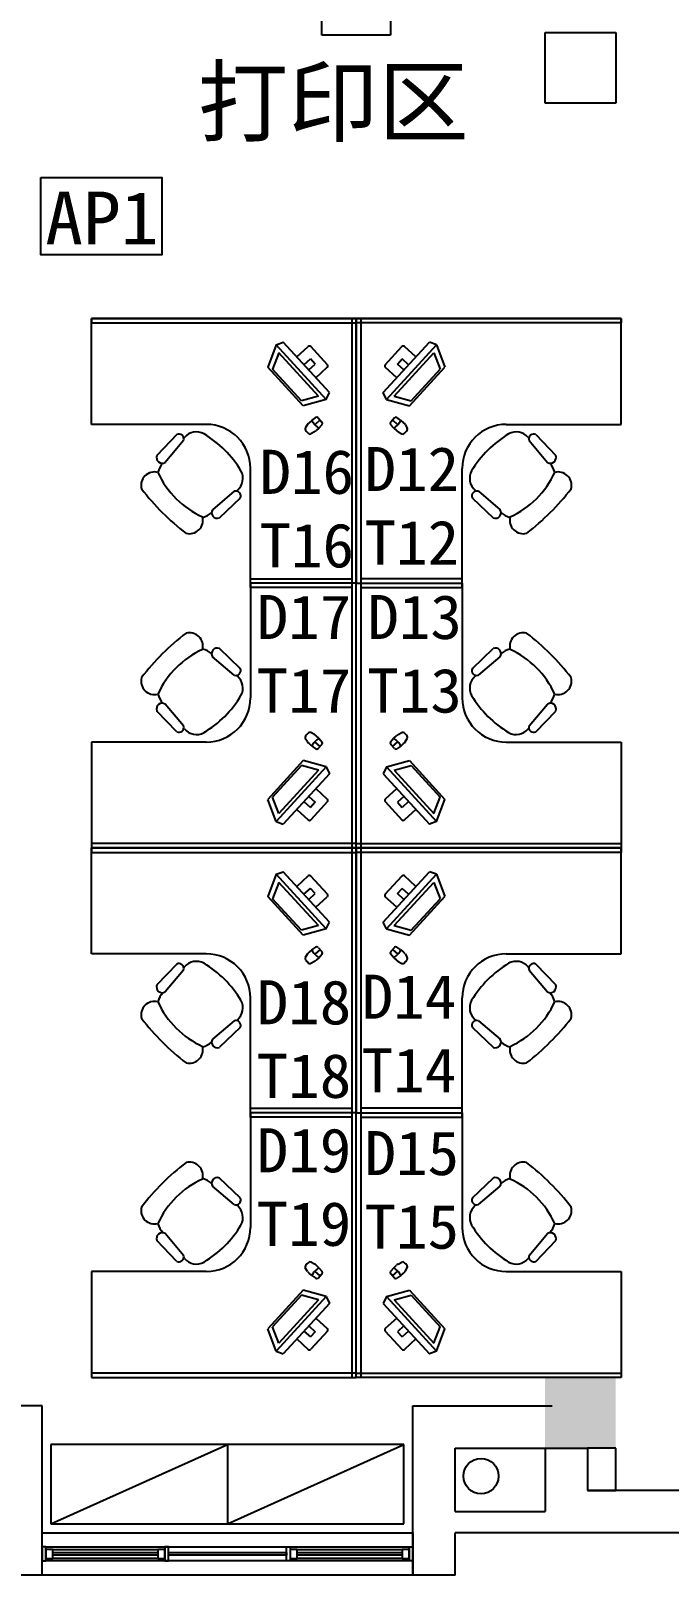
# Model space of a CAD drawing. Header units: millimetres. Extents: x 526420 to 928802, y 401925 to 509768.
# Drawn here: x 567142 to 570759, y 418479 to 427228 of the extents above; entities that cross this region are included whole.
import ezdxf

# ---------------------------------------------------------------- set-up
doc = ezdxf.new("R2010")
doc.units = ezdxf.units.MM
doc.header["$LTSCALE"] = 3000
doc.header["$MEASUREMENT"] = 0
doc.linetypes.add('DASH', pattern=[0.35, 0.25, -0.1])
doc.layers.get('0').update_dxf_attribs({"linetype": 'CONTINUOUS'})
for name, color, linetype in [('D-WALL', 7, 'CONTINUOUS'), ('D-WINDOW', 7, 'CONTINUOUS'), ('P-FURNI-I', 7, 'CONTINUOUS'), ('P-TEXT', 7, 'CONTINUOUS'), ('W-WD', 7, 'CONTINUOUS'), ('环控', 3, 'CONTINUOUS'), ('窗台线', 7, 'CONTINUOUS')]:
    doc.layers.add(name, color=color, linetype=linetype)
doc.styles.add('Arial', font='ARIAL.TTF')
doc.styles.get("Standard").update_dxf_attribs({"font": 'romans.shx', "width": 0.65, "bigfont": 'hzfs1.shx'})

msp = doc.modelspace()

# ---------------------------------------------------------------- linework, layer by layer
at = {"color": 0, "linetype": 'DASH'}
for p, q in [((568791.6, 427203), (568791.6, 427295.3)), ((569180.7, 427295.3), (569180.7, 427203)), ((569180.7, 427203), (568791.6, 427203))]:
    msp.add_line(p, q, dxfattribs=at)
at = {"color": 0, "ltscale": 0.7}
msp.add_circle((569692.7, 419039.5), 100, dxfattribs=at)
msp.add_circle((569692.7, 419039.5), 100, dxfattribs=at)
msp.add_circle((569692.7, 419039.5), 100, dxfattribs=at)
at = {"layer": 'D-WALL', "color": 0, "ltscale": 100}
for p, q in [((570056.1, 427218.6), (570456.1, 427218.6)), ((570056.1, 426818.6), (570056.1, 427218.6)), ((570456.1, 427218.6), (570456.1, 426818.6)), ((570456.1, 426818.6), (570056.1, 426818.6))]:
    msp.add_line(p, q, dxfattribs=at)
at = {"layer": 'D-WALL', "color": 0, "ltscale": 0.7}
for p, q in [((567206.1, 419438.6), (567086.1, 419438.6)), ((567206.1, 418478.6), (567206.1, 419438.6)), ((569306.1, 418478.6), (569306.1, 419438.6)), ((569306.1, 419438.6), (570096.1, 419438.6)), ((569546.1, 418838.6), (569546.1, 419198.6)), ((569546.1, 419198.6), (570296.1, 419198.6)), ((570056.1, 419198.6), (570056.1, 418838.6)), ((570296.1, 419198.6), (570296.1, 418958.6)), ((570456.1, 419198.6), (570296.1, 419198.6)), ((570296.1, 419198.6), (570296.1, 418958.6)), ((570456.1, 418958.6), (570456.1, 419198.6)), ((570856.1, 418958.6), (570296.1, 418958.6)), ((570296.1, 418958.6), (570456.1, 418958.6)), ((569546.1, 418838.6), (570056.1, 418838.6)), ((569546.1, 418478.6), (569546.1, 418718.6)), ((570856.1, 418718.6), (569546.1, 418718.6)), ((567206.1, 418478.6), (566656.1, 418478.6)), ((569546.1, 418478.6), (569306.1, 418478.6))]:
    msp.add_line(p, q, dxfattribs=at)
at = {"layer": 'D-WALL', "color": 0}
msp.add_solid([(570056.1, 419598.6), (570456.1, 419598.6), (570056.1, 419198.6), (570456.1, 419198.6)], dxfattribs=at)
at = {"layer": 'D-WINDOW', "color": 0, "ltscale": 0.7}
for p, q in [((567206.1, 418718.6), (569306.1, 418718.6)), ((567226.1, 418638.6), (567206.1, 418638.6)), ((567206.1, 418638.6), (567206.1, 418558.6)), ((567226.1, 418638.6), (569286.1, 418638.6)), ((567226.1, 418558.6), (567226.1, 418638.6)), ((567226.1, 418558.6), (567226.1, 418638.6)), ((567266.1, 418623.6), (567226.1, 418623.6)), ((567226.1, 418623.6), (567226.1, 418573.6)), ((567266.1, 418623.6), (567861.1, 418623.6)), ((567266.1, 418573.6), (567266.1, 418623.6)), ((567266.1, 418573.6), (567266.1, 418623.6)), ((567266.1, 418606.1), (567861.1, 418606.1)), ((567266.1, 418591.1), (567266.1, 418606.1)), ((567861.1, 418591.1), (567266.1, 418591.1)), ((567901.1, 418623.6), (567861.1, 418623.6)), ((567861.1, 418623.6), (567861.1, 418573.6)), ((567861.1, 418623.6), (567861.1, 418573.6)), ((567861.1, 418606.1), (567861.1, 418591.1)), ((567921.1, 418638.6), (567901.1, 418638.6)), ((567901.1, 418638.6), (567901.1, 418558.6)), ((567901.1, 418573.6), (567901.1, 418623.6)), ((567921.1, 418558.6), (567921.1, 418638.6)), ((567921.1, 418606.1), (568591.1, 418606.1)), ((567921.1, 418591.1), (567921.1, 418606.1)), ((568591.1, 418591.1), (567921.1, 418591.1)), ((568591.1, 418558.6), (568591.1, 418638.6)), ((568591.1, 418638.6), (568611.1, 418638.6)), ((568591.1, 418606.1), (568591.1, 418591.1)), ((568611.1, 418638.6), (568611.1, 418558.6)), ((568651.1, 418623.6), (568611.1, 418623.6)), ((568611.1, 418623.6), (568611.1, 418573.6)), ((568651.1, 418623.6), (569246.1, 418623.6)), ((568651.1, 418573.6), (568651.1, 418623.6)), ((568651.1, 418573.6), (568651.1, 418623.6)), ((568651.1, 418606.1), (569246.1, 418606.1)), ((568651.1, 418591.1), (568651.1, 418606.1)), ((569246.1, 418591.1), (568651.1, 418591.1)), ((569286.1, 418623.6), (569246.1, 418623.6)), ((569246.1, 418623.6), (569246.1, 418573.6)), ((569246.1, 418623.6), (569246.1, 418573.6)), ((569246.1, 418606.1), (569246.1, 418591.1)), ((569286.1, 418638.6), (569286.1, 418558.6)), ((569286.1, 418558.6), (569286.1, 418638.6)), ((569286.1, 418638.6), (569306.1, 418638.6)), ((569286.1, 418573.6), (569286.1, 418623.6)), ((569306.1, 418638.6), (569306.1, 418558.6)), ((567206.1, 418558.6), (567226.1, 418558.6)), ((567226.1, 418573.6), (567266.1, 418573.6)), ((569286.1, 418558.6), (567226.1, 418558.6)), ((567861.1, 418573.6), (567266.1, 418573.6)), ((567861.1, 418573.6), (567901.1, 418573.6)), ((567901.1, 418558.6), (567921.1, 418558.6)), ((568611.1, 418558.6), (568591.1, 418558.6)), ((568611.1, 418573.6), (568651.1, 418573.6)), ((569246.1, 418573.6), (568651.1, 418573.6)), ((569246.1, 418573.6), (569286.1, 418573.6)), ((569306.1, 418558.6), (569286.1, 418558.6))]:
    msp.add_line(p, q, dxfattribs=at)
at = {"layer": 'P-FURNI-I', "color": 0}
for p, q in [((567486.1, 425598.6), (567486.1, 425573.6)), ((568986.1, 425598.6), (567486.1, 425598.6)), ((567486.1, 424998.6), (567486.1, 425598.6)), ((567486.1, 425598.6), (568986.1, 425598.6)), ((568986.1, 425598.6), (568961.1, 425598.6)), ((568961.1, 425598.6), (568961.1, 422598.6)), ((568986.1, 425573.6), (568986.1, 425598.6)), ((568986.1, 425598.6), (570486.1, 425598.6)), ((568986.1, 422598.6), (568986.1, 425598.6)), ((568986.1, 425598.6), (569011.1, 425598.6)), ((568986.1, 425598.6), (568986.1, 424098.6)), ((570486.1, 425598.6), (568986.1, 425598.6)), ((568986.1, 425598.6), (568986.1, 425598.6)), ((568986.1, 425573.6), (568986.1, 425598.6)), ((568986.1, 422598.6), (568986.1, 425598.6)), ((568986.1, 425598.6), (568986.1, 424098.6)), ((568986.1, 425598.6), (568986.1, 425598.6)), ((569011.1, 425598.6), (569011.1, 422598.6)), ((570486.1, 425598.6), (570486.1, 425573.6)), ((570486.1, 424998.6), (570486.1, 425598.6)), ((567486.1, 425573.6), (568986.1, 425573.6)), ((570486.1, 425573.6), (568986.1, 425573.6)), ((568531.4, 425449.6), (568484.5, 425323.2)), ((568531.4, 425449.6), (568484.5, 425323.2)), ((568546.4, 425403.6), (568511.9, 425311)), ((568546.4, 425403.6), (568511.9, 425311)), ((568815.6, 425139.7), (568531.4, 425449.5)), ((568815.6, 425139.7), (568531.4, 425449.5)), ((568531.7, 425449.3), (568572.3, 425464.1)), ((568531.7, 425449.3), (568572.3, 425464.1)), ((568771.2, 425158.6), (568546.4, 425403.6)), ((568771.2, 425158.6), (568546.4, 425403.6)), ((568833.9, 425178.9), (568572.3, 425464.1)), ((568833.9, 425178.9), (568572.3, 425464.1)), ((569138.3, 425178.9), (569400, 425464.1)), ((569138.3, 425178.9), (569400, 425464.1)), ((569156.7, 425139.7), (569440.9, 425449.5)), ((569156.7, 425139.7), (569440.9, 425449.5)), ((569201.1, 425158.6), (569425.9, 425403.6)), ((569201.1, 425158.6), (569425.9, 425403.6)), ((569440.6, 425449.3), (569400, 425464.1)), ((569440.6, 425449.3), (569400, 425464.1)), ((569425.9, 425403.6), (569460.4, 425311)), ((569425.9, 425403.6), (569460.4, 425311)), ((569440.9, 425449.6), (569487.8, 425323.2)), ((569440.9, 425449.6), (569487.8, 425323.2)), ((568685.7, 425103.8), (568484.5, 425323.2)), ((568685.7, 425103.8), (568484.5, 425323.2)), ((569286.6, 425103.8), (569487.8, 425323.2)), ((569286.6, 425103.8), (569487.8, 425323.2)), ((568675.9, 425132.3), (568511.9, 425311)), ((568675.9, 425132.3), (568511.9, 425311)), ((569296.4, 425132.3), (569460.4, 425311)), ((569296.4, 425132.3), (569460.4, 425311)), ((568771.2, 425158.6), (568675.9, 425132.3)), ((568771.2, 425158.6), (568675.9, 425132.3)), ((568815.6, 425139.7), (568685.7, 425103.8)), ((568815.6, 425139.7), (568685.7, 425103.8)), ((568815.6, 425139.7), (568833.9, 425178.9)), ((568815.6, 425139.7), (568833.9, 425178.9)), ((569156.7, 425139.7), (569138.3, 425178.9)), ((569156.7, 425139.7), (569138.3, 425178.9)), ((569156.7, 425139.7), (569286.6, 425103.8)), ((569156.7, 425139.7), (569286.6, 425103.8)), ((569201.1, 425158.6), (569296.4, 425132.3)), ((569201.1, 425158.6), (569296.4, 425132.3)), ((568136.1, 424998.6), (567486.1, 424998.6)), ((569836.1, 424998.6), (570486.1, 424998.6)), ((567968.4, 424940.8), (567856.5, 424822.6)), ((568007.1, 424906.7), (567902.5, 424783.5)), ((568012.5, 424924.4), (568008.4, 424919.6)), ((569959.7, 424924.4), (569963.9, 424919.6)), ((569965.2, 424906.7), (570069.7, 424783.5)), ((570003.8, 424940.8), (570115.8, 424822.6)), ((568386.1, 424098.6), (568386.1, 424748.6)), ((569586.1, 424098.6), (569586.1, 424748.6)), ((568294.3, 424619.6), (568171.1, 424515)), ((568312, 424625), (568307.1, 424620.8)), ((568312, 424625), (568307.2, 424620.8)), ((569660.3, 424625), (569665, 424620.8)), ((569660.3, 424625), (569665.2, 424620.8)), ((569678, 424619.6), (569801.2, 424515)), ((568328.3, 424580.9), (568210.2, 424469)), ((569644, 424580.9), (569762.1, 424469)), ((568386.1, 424073.6), (568386.1, 424123.6)), ((568386.1, 424123.6), (568961.1, 424123.6)), ((568986.1, 424098.6), (568386.1, 424098.6)), ((568986.1, 424098.6), (568386.1, 424098.6)), ((568386.1, 424098.6), (568386.1, 423448.6)), ((568961.1, 424123.6), (568961.1, 424073.6)), ((568986.1, 424098.6), (569586.1, 424098.6)), ((568986.1, 422598.6), (568986.1, 424098.6)), ((568986.1, 424098.6), (569586.1, 424098.6)), ((568986.1, 422598.6), (568986.1, 424098.6)), ((569586.1, 424123.6), (569011.1, 424123.6)), ((569011.1, 424123.6), (569011.1, 424073.6)), ((569586.1, 424073.6), (569586.1, 424123.6)), ((569586.1, 424098.6), (569586.1, 423448.6)), ((568961.1, 424073.6), (568386.1, 424073.6)), ((569011.1, 424073.6), (569586.1, 424073.6)), ((568294.3, 423577.6), (568171.1, 423682.2)), ((568328.3, 423616.3), (568210.2, 423728.2)), ((569644, 423616.3), (569762.1, 423728.2)), ((569678, 423577.6), (569801.2, 423682.2)), ((568312, 423572.2), (568307.1, 423576.3)), ((568312, 423572.2), (568307.2, 423576.4)), ((569660.3, 423572.2), (569665, 423576.4)), ((569660.3, 423572.2), (569665.2, 423576.3)), ((568007.1, 423290.4), (567902.5, 423413.7)), ((569965.2, 423290.4), (570069.7, 423413.7)), ((567968.4, 423256.4), (567856.5, 423374.5)), ((570003.8, 423256.4), (570115.8, 423374.5)), ((568012.5, 423272.7), (568008.4, 423277.6)), ((569959.7, 423272.7), (569963.9, 423277.6)), ((568136.1, 423198.6), (567486.1, 423198.6)), ((567486.1, 423198.6), (567486.1, 422598.6)), ((569836.1, 423198.6), (570486.1, 423198.6)), ((570486.1, 423198.6), (570486.1, 422598.6)), ((568685.7, 423093.3), (568484.5, 422874)), ((568685.7, 423093.3), (568484.5, 422874)), ((568675.9, 423064.9), (568511.9, 422886.2)), ((568675.9, 423064.9), (568511.9, 422886.2)), ((568815.6, 423057.4), (568531.4, 422747.7)), ((568815.6, 423057.4), (568531.4, 422747.7)), ((568771.2, 423038.6), (568546.4, 422793.5)), ((568771.2, 423038.6), (568546.4, 422793.5)), ((568771.2, 423038.6), (568675.9, 423064.9)), ((568771.2, 423038.6), (568675.9, 423064.9)), ((568815.6, 423057.4), (568685.7, 423093.3)), ((568815.6, 423057.4), (568685.7, 423093.3)), ((568815.6, 423057.4), (568833.9, 423018.2)), ((568815.6, 423057.4), (568833.9, 423018.2)), ((569156.7, 423057.4), (569138.3, 423018.2)), ((569156.7, 423057.4), (569138.3, 423018.2)), ((569156.7, 423057.4), (569286.6, 423093.3)), ((569156.7, 423057.4), (569286.6, 423093.3)), ((569156.7, 423057.4), (569440.9, 422747.7)), ((569156.7, 423057.4), (569440.9, 422747.7)), ((569201.1, 423038.6), (569296.4, 423064.9)), ((569201.1, 423038.6), (569296.4, 423064.9)), ((569201.1, 423038.6), (569425.9, 422793.5)), ((569201.1, 423038.6), (569425.9, 422793.5)), ((569286.6, 423093.3), (569487.8, 422874)), ((569286.6, 423093.3), (569487.8, 422874)), ((569296.4, 423064.9), (569460.4, 422886.2)), ((569296.4, 423064.9), (569460.4, 422886.2)), ((568833.9, 423018.2), (568572.3, 422733.1)), ((568833.9, 423018.2), (568572.3, 422733.1)), ((569138.3, 423018.2), (569400, 422733.1)), ((569138.3, 423018.2), (569400, 422733.1)), ((568531.4, 422747.6), (568484.5, 422874)), ((568531.4, 422747.6), (568484.5, 422874)), ((568546.4, 422793.5), (568511.9, 422886.2)), ((568546.4, 422793.5), (568511.9, 422886.2)), ((569425.9, 422793.5), (569460.4, 422886.2)), ((569425.9, 422793.5), (569460.4, 422886.2)), ((569440.9, 422747.6), (569487.8, 422874)), ((569440.9, 422747.6), (569487.8, 422874)), ((568531.7, 422747.9), (568572.3, 422733.1)), ((568531.7, 422747.9), (568572.3, 422733.1)), ((569440.6, 422747.9), (569400, 422733.1)), ((569440.6, 422747.9), (569400, 422733.1)), ((567486.1, 422623.6), (567486.1, 422598.6)), ((568986.1, 422623.6), (567486.1, 422623.6)), ((568986.1, 422598.6), (568986.1, 422623.6)), ((568986.1, 422623.6), (570486.1, 422623.6)), ((568986.1, 422598.6), (568986.1, 422623.6)), ((570486.1, 422623.6), (570486.1, 422598.6)), ((567486.1, 422598.6), (567486.1, 422573.6)), ((568986.1, 422598.6), (567486.1, 422598.6)), ((567486.1, 421998.6), (567486.1, 422598.6)), ((567486.1, 422598.6), (568986.1, 422598.6)), ((567486.1, 422598.6), (568986.1, 422598.6)), ((567486.1, 422598.6), (568986.1, 422598.6)), ((567486.1, 422573.6), (568986.1, 422573.6)), ((568986.1, 422598.6), (568961.1, 422598.6)), ((568961.1, 422598.6), (568961.1, 419598.6)), ((568961.1, 422598.6), (568986.1, 422598.6)), ((568986.1, 422573.6), (568986.1, 422598.6)), ((568986.1, 422598.6), (570486.1, 422598.6)), ((568986.1, 419598.6), (568986.1, 422598.6)), ((568986.1, 422598.6), (569011.1, 422598.6)), ((568986.1, 422598.6), (568986.1, 421098.6)), ((570486.1, 422598.6), (568986.1, 422598.6)), ((568986.1, 422598.6), (568986.1, 422598.6)), ((570486.1, 422598.6), (568986.1, 422598.6)), ((569011.1, 422598.6), (568986.1, 422598.6)), ((570486.1, 422598.6), (568986.1, 422598.6)), ((568986.1, 422598.6), (568986.1, 422598.6)), ((568986.1, 422573.6), (568986.1, 422598.6)), ((568986.1, 419598.6), (568986.1, 422598.6)), ((568986.1, 422598.6), (568986.1, 421098.6)), ((568986.1, 422598.6), (568986.1, 422598.6)), ((568986.1, 422598.6), (568986.1, 422598.6)), ((570486.1, 422573.6), (568986.1, 422573.6)), ((569011.1, 422598.6), (569011.1, 419598.6)), ((570486.1, 422598.6), (570486.1, 422573.6)), ((570486.1, 421998.6), (570486.1, 422598.6)), ((568531.4, 422449.6), (568484.5, 422323.2)), ((568531.4, 422449.6), (568484.5, 422323.2)), ((568815.6, 422139.7), (568531.4, 422449.5)), ((568815.6, 422139.7), (568531.4, 422449.5)), ((568531.7, 422449.3), (568572.3, 422464.1)), ((568531.7, 422449.3), (568572.3, 422464.1)), ((568833.9, 422178.9), (568572.3, 422464.1)), ((568833.9, 422178.9), (568572.3, 422464.1)), ((569138.3, 422178.9), (569400, 422464.1)), ((569138.3, 422178.9), (569400, 422464.1)), ((569156.7, 422139.7), (569440.9, 422449.5)), ((569156.7, 422139.7), (569440.9, 422449.5)), ((569440.6, 422449.3), (569400, 422464.1)), ((569440.6, 422449.3), (569400, 422464.1)), ((569440.9, 422449.6), (569487.8, 422323.2)), ((569440.9, 422449.6), (569487.8, 422323.2)), ((568546.4, 422403.6), (568511.9, 422311)), ((568546.4, 422403.6), (568511.9, 422311)), ((568771.2, 422158.6), (568546.4, 422403.6)), ((568771.2, 422158.6), (568546.4, 422403.6)), ((569201.1, 422158.6), (569425.9, 422403.6)), ((569201.1, 422158.6), (569425.9, 422403.6)), ((569425.9, 422403.6), (569460.4, 422311)), ((569425.9, 422403.6), (569460.4, 422311)), ((568685.7, 422103.8), (568484.5, 422323.2)), ((568685.7, 422103.8), (568484.5, 422323.2)), ((568675.9, 422132.3), (568511.9, 422311)), ((568675.9, 422132.3), (568511.9, 422311)), ((569286.6, 422103.8), (569487.8, 422323.2)), ((569286.6, 422103.8), (569487.8, 422323.2)), ((569296.4, 422132.3), (569460.4, 422311)), ((569296.4, 422132.3), (569460.4, 422311)), ((568815.6, 422139.7), (568833.9, 422178.9)), ((568815.6, 422139.7), (568833.9, 422178.9)), ((569156.7, 422139.7), (569138.3, 422178.9)), ((569156.7, 422139.7), (569138.3, 422178.9)), ((568771.2, 422158.6), (568675.9, 422132.3)), ((568771.2, 422158.6), (568675.9, 422132.3)), ((568815.6, 422139.7), (568685.7, 422103.8)), ((568815.6, 422139.7), (568685.7, 422103.8)), ((569156.7, 422139.7), (569286.6, 422103.8)), ((569156.7, 422139.7), (569286.6, 422103.8)), ((569201.1, 422158.6), (569296.4, 422132.3)), ((569201.1, 422158.6), (569296.4, 422132.3)), ((568136.1, 421998.6), (567486.1, 421998.6)), ((569836.1, 421998.6), (570486.1, 421998.6)), ((567968.4, 421940.8), (567856.5, 421822.6)), ((568007.1, 421906.7), (567902.5, 421783.5)), ((568012.5, 421924.4), (568008.4, 421919.6)), ((569959.7, 421924.4), (569963.9, 421919.6)), ((569965.2, 421906.7), (570069.7, 421783.5)), ((570003.8, 421940.8), (570115.8, 421822.6)), ((568386.1, 421098.6), (568386.1, 421748.6)), ((569586.1, 421098.6), (569586.1, 421748.6)), ((568294.3, 421619.6), (568171.1, 421515)), ((568328.3, 421580.9), (568210.2, 421469)), ((568312, 421625), (568307.1, 421620.8)), ((568312, 421625), (568307.2, 421620.8)), ((569644, 421580.9), (569762.1, 421469)), ((569660.3, 421625), (569665, 421620.8)), ((569660.3, 421625), (569665.2, 421620.8)), ((569678, 421619.6), (569801.2, 421515)), ((568386.1, 421073.6), (568386.1, 421123.6)), ((568386.1, 421123.6), (568961.1, 421123.6)), ((568961.1, 421123.6), (568961.1, 421073.6)), ((569586.1, 421123.6), (569011.1, 421123.6)), ((569011.1, 421123.6), (569011.1, 421073.6)), ((569586.1, 421073.6), (569586.1, 421123.6)), ((568986.1, 421098.6), (568386.1, 421098.6)), ((568986.1, 421098.6), (568386.1, 421098.6)), ((568386.1, 421098.6), (568386.1, 420448.6)), ((568961.1, 421073.6), (568386.1, 421073.6)), ((568986.1, 421098.6), (569586.1, 421098.6)), ((568986.1, 419598.6), (568986.1, 421098.6)), ((568986.1, 421098.6), (569586.1, 421098.6)), ((568986.1, 419598.6), (568986.1, 421098.6)), ((569011.1, 421073.6), (569586.1, 421073.6)), ((569586.1, 421098.6), (569586.1, 420448.6)), ((568294.3, 420577.6), (568171.1, 420682.2)), ((568328.3, 420616.3), (568210.2, 420728.2)), ((569644, 420616.3), (569762.1, 420728.2)), ((569678, 420577.6), (569801.2, 420682.2)), ((568312, 420572.2), (568307.1, 420576.3)), ((568312, 420572.2), (568307.2, 420576.4)), ((569660.3, 420572.2), (569665, 420576.4)), ((569660.3, 420572.2), (569665.2, 420576.3)), ((568007.1, 420290.4), (567902.5, 420413.7)), ((569965.2, 420290.4), (570069.7, 420413.7)), ((567968.4, 420256.4), (567856.5, 420374.5)), ((570003.8, 420256.4), (570115.8, 420374.5)), ((568012.5, 420272.7), (568008.4, 420277.6)), ((569959.7, 420272.7), (569963.9, 420277.6)), ((568136.1, 420198.6), (567486.1, 420198.6)), ((567486.1, 420198.6), (567486.1, 419598.6)), ((569836.1, 420198.6), (570486.1, 420198.6)), ((570486.1, 420198.6), (570486.1, 419598.6)), ((568685.7, 420093.3), (568484.5, 419874)), ((568685.7, 420093.3), (568484.5, 419874)), ((568675.9, 420064.9), (568511.9, 419886.2)), ((568675.9, 420064.9), (568511.9, 419886.2)), ((568771.2, 420038.6), (568675.9, 420064.9)), ((568771.2, 420038.6), (568675.9, 420064.9)), ((568815.6, 420057.4), (568685.7, 420093.3)), ((568815.6, 420057.4), (568685.7, 420093.3)), ((569156.7, 420057.4), (569286.6, 420093.3)), ((569156.7, 420057.4), (569286.6, 420093.3)), ((569201.1, 420038.6), (569296.4, 420064.9)), ((569201.1, 420038.6), (569296.4, 420064.9)), ((569286.6, 420093.3), (569487.8, 419874)), ((569286.6, 420093.3), (569487.8, 419874)), ((569296.4, 420064.9), (569460.4, 419886.2)), ((569296.4, 420064.9), (569460.4, 419886.2)), ((568815.6, 420057.4), (568531.4, 419747.7)), ((568815.6, 420057.4), (568531.4, 419747.7)), ((568771.2, 420038.6), (568546.4, 419793.5)), ((568771.2, 420038.6), (568546.4, 419793.5)), ((568833.9, 420018.2), (568572.3, 419733.1)), ((568833.9, 420018.2), (568572.3, 419733.1)), ((568815.6, 420057.4), (568833.9, 420018.2)), ((568815.6, 420057.4), (568833.9, 420018.2)), ((569156.7, 420057.4), (569138.3, 420018.2)), ((569156.7, 420057.4), (569138.3, 420018.2)), ((569138.3, 420018.2), (569400, 419733.1)), ((569138.3, 420018.2), (569400, 419733.1)), ((569156.7, 420057.4), (569440.9, 419747.7)), ((569156.7, 420057.4), (569440.9, 419747.7)), ((569201.1, 420038.6), (569425.9, 419793.5)), ((569201.1, 420038.6), (569425.9, 419793.5)), ((568531.4, 419747.6), (568484.5, 419874)), ((568531.4, 419747.6), (568484.5, 419874)), ((568546.4, 419793.5), (568511.9, 419886.2)), ((568546.4, 419793.5), (568511.9, 419886.2)), ((569425.9, 419793.5), (569460.4, 419886.2)), ((569425.9, 419793.5), (569460.4, 419886.2)), ((569440.9, 419747.6), (569487.8, 419874)), ((569440.9, 419747.6), (569487.8, 419874)), ((568531.7, 419747.9), (568572.3, 419733.1)), ((568531.7, 419747.9), (568572.3, 419733.1)), ((569440.6, 419747.9), (569400, 419733.1)), ((569440.6, 419747.9), (569400, 419733.1)), ((567486.1, 419623.6), (567486.1, 419598.6)), ((568986.1, 419623.6), (567486.1, 419623.6)), ((567486.1, 419598.6), (568986.1, 419598.6)), ((567486.1, 419598.6), (568986.1, 419598.6)), ((568961.1, 419598.6), (568986.1, 419598.6)), ((568986.1, 419598.6), (568986.1, 419623.6)), ((568986.1, 419623.6), (570486.1, 419623.6)), ((568986.1, 419598.6), (568986.1, 419623.6)), ((570486.1, 419598.6), (568986.1, 419598.6)), ((569011.1, 419598.6), (568986.1, 419598.6)), ((570486.1, 419598.6), (568986.1, 419598.6)), ((568986.1, 419598.6), (568986.1, 419598.6)), ((568986.1, 419598.6), (568986.1, 419598.6)), ((570486.1, 419623.6), (570486.1, 419598.6))]:
    msp.add_line(p, q, dxfattribs=at)
at = {"layer": 'P-FURNI-I', "color": 0, "linetype": 'ByBlock'}
for p, q in [((568649, 425380.5), (568713.8, 425439.9)), ((568649, 425380.5), (568713.8, 425439.9)), ((568822.5, 425336.1), (568727.9, 425439.3)), ((568822.5, 425336.1), (568727.9, 425439.3)), ((569149.7, 425336.1), (569244.4, 425439.3)), ((569149.7, 425336.1), (569244.4, 425439.3)), ((569323.2, 425380.5), (569258.5, 425439.9)), ((569323.2, 425380.5), (569258.5, 425439.9)), ((568689.6, 425336.3), (568725.7, 425369.3)), ((568689.6, 425336.3), (568725.7, 425369.3)), ((568716.6, 425306.8), (568752.7, 425339.9)), ((568716.6, 425306.8), (568752.7, 425339.9)), ((568752.7, 425339.9), (568725.7, 425369.3)), ((568752.7, 425339.9), (568725.7, 425369.3)), ((568757.2, 425262.6), (568821.9, 425322)), ((568757.2, 425262.6), (568821.9, 425322)), ((569215.1, 425262.6), (569150.3, 425322)), ((569215.1, 425262.6), (569150.3, 425322)), ((569219.6, 425339.9), (569246.6, 425369.3)), ((569219.6, 425339.9), (569246.6, 425369.3)), ((569255.6, 425306.8), (569219.6, 425339.9)), ((569255.6, 425306.8), (569219.6, 425339.9)), ((569282.7, 425336.3), (569246.6, 425369.3)), ((569282.7, 425336.3), (569246.6, 425369.3)), ((568710.2, 424997.8), (568697.1, 424977.7)), ((568710.2, 424997.8), (568697.1, 424977.7)), ((568733.2, 425021), (568718.2, 425007.3)), ((568733.2, 425021), (568718.2, 425007.3)), ((568733.2, 425021), (568756.5, 425037)), ((568733.2, 425021), (568756.5, 425037)), ((568780.4, 425023.7), (568750.9, 424996.6)), ((568780.4, 425023.7), (568750.9, 424996.6)), ((568773.8, 424976.8), (568758.8, 424963.1)), ((568773.8, 424976.8), (568758.8, 424963.1)), ((568769.5, 425035.5), (568791.3, 425011.8)), ((568769.5, 425035.5), (568791.3, 425011.8)), ((568773.8, 424976.8), (568791.7, 424998.7)), ((568773.8, 424976.8), (568791.7, 424998.7)), ((569198.5, 424976.8), (569180.6, 424998.7)), ((569198.5, 424976.8), (569180.6, 424998.7)), ((569202.7, 425035.5), (569181, 425011.8)), ((569202.7, 425035.5), (569181, 425011.8)), ((569191.9, 425023.7), (569221.3, 424996.6)), ((569191.9, 425023.7), (569221.3, 424996.6)), ((569198.5, 424976.8), (569213.5, 424963.1)), ((569198.5, 424976.8), (569213.5, 424963.1)), ((569239.1, 425021), (569215.8, 425037)), ((569239.1, 425021), (569215.8, 425037)), ((569239.1, 425021), (569254, 425007.3)), ((569239.1, 425021), (569254, 425007.3)), ((569262.1, 424997.8), (569275.2, 424977.7)), ((569262.1, 424997.8), (569275.2, 424977.7)), ((568748.6, 424955.9), (568727.5, 424944.6)), ((568748.6, 424955.9), (568727.5, 424944.6)), ((569223.7, 424955.9), (569244.8, 424944.6)), ((569223.7, 424955.9), (569244.8, 424944.6)), ((568710.2, 423199.4), (568697.1, 423219.5)), ((568710.2, 423199.4), (568697.1, 423219.5)), ((568748.6, 423241.3), (568727.5, 423252.6)), ((568748.6, 423241.3), (568727.5, 423252.6)), ((568773.8, 423220.4), (568758.8, 423234.1)), ((568773.8, 423220.4), (568758.8, 423234.1)), ((568773.8, 423220.4), (568791.7, 423198.5)), ((568773.8, 423220.4), (568791.7, 423198.5)), ((569198.5, 423220.4), (569180.6, 423198.5)), ((569198.5, 423220.4), (569180.6, 423198.5)), ((569198.5, 423220.4), (569213.5, 423234.1)), ((569198.5, 423220.4), (569213.5, 423234.1)), ((569223.7, 423241.3), (569244.8, 423252.6)), ((569223.7, 423241.3), (569244.8, 423252.6)), ((569262.1, 423199.4), (569275.2, 423219.5)), ((569262.1, 423199.4), (569275.2, 423219.5)), ((568733.2, 423176.1), (568718.2, 423189.8)), ((568733.2, 423176.1), (568718.2, 423189.8)), ((568733.2, 423176.1), (568756.5, 423160.2)), ((568733.2, 423176.1), (568756.5, 423160.2)), ((568780.4, 423173.5), (568750.9, 423200.6)), ((568780.4, 423173.5), (568750.9, 423200.6)), ((568769.5, 423161.6), (568791.3, 423185.4)), ((568769.5, 423161.6), (568791.3, 423185.4)), ((569202.7, 423161.6), (569181, 423185.4)), ((569202.7, 423161.6), (569181, 423185.4)), ((569191.9, 423173.5), (569221.3, 423200.6)), ((569191.9, 423173.5), (569221.3, 423200.6)), ((569239.1, 423176.1), (569215.8, 423160.2)), ((569239.1, 423176.1), (569215.8, 423160.2)), ((569239.1, 423176.1), (569254, 423189.8)), ((569239.1, 423176.1), (569254, 423189.8)), ((568716.6, 422890.4), (568752.7, 422857.3)), ((568716.6, 422890.4), (568752.7, 422857.3)), ((568757.2, 422934.6), (568821.9, 422875.2)), ((568757.2, 422934.6), (568821.9, 422875.2)), ((569215.1, 422934.6), (569150.3, 422875.2)), ((569215.1, 422934.6), (569150.3, 422875.2)), ((569255.6, 422890.4), (569219.6, 422857.3)), ((569255.6, 422890.4), (569219.6, 422857.3)), ((568649, 422816.7), (568713.8, 422757.3)), ((568649, 422816.7), (568713.8, 422757.3)), ((568689.6, 422860.9), (568725.7, 422827.8)), ((568689.6, 422860.9), (568725.7, 422827.8)), ((568752.7, 422857.3), (568725.7, 422827.8)), ((568752.7, 422857.3), (568725.7, 422827.8)), ((568822.5, 422861.1), (568727.9, 422757.9)), ((568822.5, 422861.1), (568727.9, 422757.9)), ((569149.7, 422861.1), (569244.4, 422757.9)), ((569149.7, 422861.1), (569244.4, 422757.9)), ((569219.6, 422857.3), (569246.6, 422827.8)), ((569219.6, 422857.3), (569246.6, 422827.8)), ((569282.7, 422860.9), (569246.6, 422827.8)), ((569282.7, 422860.9), (569246.6, 422827.8)), ((569323.2, 422816.7), (569258.5, 422757.3)), ((569323.2, 422816.7), (569258.5, 422757.3)), ((568649, 422380.5), (568713.8, 422439.9)), ((568649, 422380.5), (568713.8, 422439.9)), ((568822.5, 422336.1), (568727.9, 422439.3)), ((568822.5, 422336.1), (568727.9, 422439.3)), ((569149.7, 422336.1), (569244.4, 422439.3)), ((569149.7, 422336.1), (569244.4, 422439.3)), ((569323.2, 422380.5), (569258.5, 422439.9)), ((569323.2, 422380.5), (569258.5, 422439.9)), ((568689.6, 422336.3), (568725.7, 422369.3)), ((568689.6, 422336.3), (568725.7, 422369.3)), ((568716.6, 422306.8), (568752.7, 422339.9)), ((568716.6, 422306.8), (568752.7, 422339.9)), ((568752.7, 422339.9), (568725.7, 422369.3)), ((568752.7, 422339.9), (568725.7, 422369.3)), ((569219.6, 422339.9), (569246.6, 422369.3)), ((569219.6, 422339.9), (569246.6, 422369.3)), ((569255.6, 422306.8), (569219.6, 422339.9)), ((569255.6, 422306.8), (569219.6, 422339.9)), ((569282.7, 422336.3), (569246.6, 422369.3)), ((569282.7, 422336.3), (569246.6, 422369.3)), ((568757.2, 422262.6), (568821.9, 422322)), ((568757.2, 422262.6), (568821.9, 422322)), ((569215.1, 422262.6), (569150.3, 422322)), ((569215.1, 422262.6), (569150.3, 422322)), ((568710.2, 421997.8), (568697.1, 421977.7)), ((568710.2, 421997.8), (568697.1, 421977.7)), ((568733.2, 422021), (568718.2, 422007.3)), ((568733.2, 422021), (568718.2, 422007.3)), ((568733.2, 422021), (568756.5, 422037)), ((568733.2, 422021), (568756.5, 422037)), ((568780.4, 422023.7), (568750.9, 421996.6)), ((568780.4, 422023.7), (568750.9, 421996.6)), ((568769.5, 422035.5), (568791.3, 422011.8)), ((568769.5, 422035.5), (568791.3, 422011.8)), ((568773.8, 421976.8), (568791.7, 421998.7)), ((568773.8, 421976.8), (568791.7, 421998.7)), ((569198.5, 421976.8), (569180.6, 421998.7)), ((569198.5, 421976.8), (569180.6, 421998.7)), ((569202.7, 422035.5), (569181, 422011.8)), ((569202.7, 422035.5), (569181, 422011.8)), ((569191.9, 422023.7), (569221.3, 421996.6)), ((569191.9, 422023.7), (569221.3, 421996.6)), ((569239.1, 422021), (569215.8, 422037)), ((569239.1, 422021), (569215.8, 422037)), ((569239.1, 422021), (569254, 422007.3)), ((569239.1, 422021), (569254, 422007.3)), ((569262.1, 421997.8), (569275.2, 421977.7)), ((569262.1, 421997.8), (569275.2, 421977.7)), ((568748.6, 421955.9), (568727.5, 421944.6)), ((568748.6, 421955.9), (568727.5, 421944.6)), ((568773.8, 421976.8), (568758.8, 421963.1)), ((568773.8, 421976.8), (568758.8, 421963.1)), ((569198.5, 421976.8), (569213.5, 421963.1)), ((569198.5, 421976.8), (569213.5, 421963.1)), ((569223.7, 421955.9), (569244.8, 421944.6)), ((569223.7, 421955.9), (569244.8, 421944.6)), ((568748.6, 420241.3), (568727.5, 420252.6)), ((568748.6, 420241.3), (568727.5, 420252.6)), ((569223.7, 420241.3), (569244.8, 420252.6)), ((569223.7, 420241.3), (569244.8, 420252.6)), ((568710.2, 420199.4), (568697.1, 420219.5)), ((568710.2, 420199.4), (568697.1, 420219.5)), ((568733.2, 420176.1), (568718.2, 420189.8)), ((568733.2, 420176.1), (568718.2, 420189.8)), ((568733.2, 420176.1), (568756.5, 420160.2)), ((568733.2, 420176.1), (568756.5, 420160.2)), ((568780.4, 420173.5), (568750.9, 420200.6)), ((568780.4, 420173.5), (568750.9, 420200.6)), ((568773.8, 420220.4), (568758.8, 420234.1)), ((568773.8, 420220.4), (568758.8, 420234.1)), ((568769.5, 420161.6), (568791.3, 420185.4)), ((568769.5, 420161.6), (568791.3, 420185.4)), ((568773.8, 420220.4), (568791.7, 420198.5)), ((568773.8, 420220.4), (568791.7, 420198.5)), ((569198.5, 420220.4), (569180.6, 420198.5)), ((569198.5, 420220.4), (569180.6, 420198.5)), ((569202.7, 420161.6), (569181, 420185.4)), ((569202.7, 420161.6), (569181, 420185.4)), ((569191.9, 420173.5), (569221.3, 420200.6)), ((569191.9, 420173.5), (569221.3, 420200.6)), ((569198.5, 420220.4), (569213.5, 420234.1)), ((569198.5, 420220.4), (569213.5, 420234.1)), ((569239.1, 420176.1), (569215.8, 420160.2)), ((569239.1, 420176.1), (569215.8, 420160.2)), ((569239.1, 420176.1), (569254, 420189.8)), ((569239.1, 420176.1), (569254, 420189.8)), ((569262.1, 420199.4), (569275.2, 420219.5)), ((569262.1, 420199.4), (569275.2, 420219.5)), ((568716.6, 419890.4), (568752.7, 419857.3)), ((568716.6, 419890.4), (568752.7, 419857.3)), ((568757.2, 419934.6), (568821.9, 419875.2)), ((568757.2, 419934.6), (568821.9, 419875.2)), ((569215.1, 419934.6), (569150.3, 419875.2)), ((569215.1, 419934.6), (569150.3, 419875.2)), ((569255.6, 419890.4), (569219.6, 419857.3)), ((569255.6, 419890.4), (569219.6, 419857.3)), ((568649, 419816.7), (568713.8, 419757.3)), ((568649, 419816.7), (568713.8, 419757.3)), ((568689.6, 419860.9), (568725.7, 419827.8)), ((568689.6, 419860.9), (568725.7, 419827.8)), ((568752.7, 419857.3), (568725.7, 419827.8)), ((568752.7, 419857.3), (568725.7, 419827.8)), ((568822.5, 419861.1), (568727.9, 419757.9)), ((568822.5, 419861.1), (568727.9, 419757.9)), ((569149.7, 419861.1), (569244.4, 419757.9)), ((569149.7, 419861.1), (569244.4, 419757.9)), ((569219.6, 419857.3), (569246.6, 419827.8)), ((569219.6, 419857.3), (569246.6, 419827.8)), ((569282.7, 419860.9), (569246.6, 419827.8)), ((569282.7, 419860.9), (569246.6, 419827.8)), ((569323.2, 419816.7), (569258.5, 419757.3)), ((569323.2, 419816.7), (569258.5, 419757.3))]:
    msp.add_line(p, q, dxfattribs=at)
at = {"layer": 'P-FURNI-I', "color": 0, "ltscale": 0.7}
for p, q in [((567256.1, 419218.6), (567256.1, 418768.6)), ((569256.1, 419218.6), (567256.1, 419218.6)), ((567256.1, 418768.6), (568256.1, 419218.6)), ((568256.1, 419218.6), (568256.1, 418768.6)), ((568256.1, 418768.6), (569256.1, 419218.6)), ((569256.1, 418768.6), (569256.1, 419218.6)), ((567256.1, 418768.6), (569256.1, 418768.6))]:
    msp.add_line(p, q, dxfattribs=at)
at = {"layer": 'P-FURNI-I', "color": 0, "linetype": 'ByBlock'}
for centre, radius, start, end in [((568720.5, 425432.5), 10, 42.52965, 132.52965), ((568720.5, 425432.5), 10, 42.52965, 132.52965), ((569251.7, 425432.5), 10, 47.47035, 137.47035), ((569251.7, 425432.5), 10, 47.47035, 137.47035), ((568815.2, 425329.3), 10, 312.52965, 42.52965), ((568815.2, 425329.3), 10, 312.52965, 42.52965), ((569157.1, 425329.3), 10, 137.47035, 227.47035), ((569157.1, 425329.3), 10, 137.47035, 227.47035), ((568705.4, 424972.3), 10, 146.87305, 222.52965), ((568705.4, 424972.3), 10, 146.87305, 222.52965), ((568770.9, 425014.9), 88, 214.1588, 230.90049), ((568770.9, 425014.9), 88, 214.1588, 230.90049), ((568752, 424970.5), 50, 132.52965, 146.87305), ((568752, 424970.5), 50, 132.52965, 146.87305), ((568849.1, 425086.6), 133.1, 209.50646, 235.55283), ((568849.1, 425086.6), 133.1, 209.50646, 235.55283), ((568725, 425000), 50, 298.18624, 312.52965), ((568725, 425000), 50, 298.18624, 312.52965), ((568762.2, 425028.8), 10, 42.52965, 124.42662), ((568762.2, 425028.8), 10, 42.52965, 124.42662), ((568784, 425005), 10, 320.63267, 42.52965), ((568784, 425005), 10, 320.63267, 42.52965), ((569188.3, 425005), 10, 137.47035, 219.36733), ((569188.3, 425005), 10, 137.47035, 219.36733), ((569123.2, 425086.6), 133.1, 304.44717, 330.49354), ((569123.2, 425086.6), 133.1, 304.44717, 330.49354), ((569210.1, 425028.8), 10, 55.57338, 137.47035), ((569210.1, 425028.8), 10, 55.57338, 137.47035), ((569247.3, 425000), 50, 227.47035, 241.81376), ((569247.3, 425000), 50, 227.47035, 241.81376), ((569220.2, 424970.5), 50, 33.12695, 47.47035), ((569220.2, 424970.5), 50, 33.12695, 47.47035), ((569201.4, 425014.9), 88, 309.09951, 325.8412), ((569201.4, 425014.9), 88, 309.09951, 325.8412), ((569266.8, 424972.3), 10, 317.47035, 33.12695), ((569266.8, 424972.3), 10, 317.47035, 33.12695), ((568722.8, 424953.4), 10, 222.52965, 298.18624), ((568722.8, 424953.4), 10, 222.52965, 298.18624), ((569249.5, 424953.4), 10, 241.81376, 317.47035), ((569249.5, 424953.4), 10, 241.81376, 317.47035), ((568705.4, 423224.9), 10, 137.47035, 213.12695), ((568705.4, 423224.9), 10, 137.47035, 213.12695), ((568770.9, 423182.3), 88, 129.09951, 145.8412), ((568770.9, 423182.3), 88, 129.09951, 145.8412), ((568722.8, 423243.8), 10, 61.81376, 137.47035), ((568722.8, 423243.8), 10, 61.81376, 137.47035), ((568849.1, 423110.6), 133.1, 124.44717, 150.49354), ((568849.1, 423110.6), 133.1, 124.44717, 150.49354), ((568725, 423197.2), 50, 47.47035, 61.81376), ((568725, 423197.2), 50, 47.47035, 61.81376), ((569123.2, 423110.6), 133.1, 29.50646, 55.55283), ((569123.2, 423110.6), 133.1, 29.50646, 55.55283), ((569247.3, 423197.2), 50, 118.18624, 132.52965), ((569247.3, 423197.2), 50, 118.18624, 132.52965), ((569249.5, 423243.8), 10, 42.52965, 118.18624), ((569249.5, 423243.8), 10, 42.52965, 118.18624), ((569201.4, 423182.3), 88, 34.1588, 50.90049), ((569201.4, 423182.3), 88, 34.1588, 50.90049), ((569266.8, 423224.9), 10, 326.87305, 42.52965), ((569266.8, 423224.9), 10, 326.87305, 42.52965), ((568752, 423226.7), 50, 213.12695, 227.47035), ((568752, 423226.7), 50, 213.12695, 227.47035), ((568762.2, 423168.4), 10, 235.57338, 317.47035), ((568762.2, 423168.4), 10, 235.57338, 317.47035), ((568784, 423192.2), 10, 317.47035, 39.36733), ((568784, 423192.2), 10, 317.47035, 39.36733), ((569188.3, 423192.2), 10, 140.63267, 222.52965), ((569188.3, 423192.2), 10, 140.63267, 222.52965), ((569210.1, 423168.4), 10, 222.52965, 304.42662), ((569210.1, 423168.4), 10, 222.52965, 304.42662), ((569220.2, 423226.7), 50, 312.52965, 326.87305), ((569220.2, 423226.7), 50, 312.52965, 326.87305), ((568815.2, 422867.8), 10, 317.47035, 47.47035), ((568815.2, 422867.8), 10, 317.47035, 47.47035), ((569157.1, 422867.8), 10, 132.52965, 222.52965), ((569157.1, 422867.8), 10, 132.52965, 222.52965), ((568720.5, 422764.7), 10, 227.47035, 317.47035), ((568720.5, 422764.7), 10, 227.47035, 317.47035), ((569251.7, 422764.7), 10, 222.52965, 312.52965), ((569251.7, 422764.7), 10, 222.52965, 312.52965), ((568720.5, 422432.5), 10, 42.52965, 132.52965), ((568720.5, 422432.5), 10, 42.52965, 132.52965), ((569251.7, 422432.5), 10, 47.47035, 137.47035), ((569251.7, 422432.5), 10, 47.47035, 137.47035), ((568815.2, 422329.3), 10, 312.52965, 42.52965), ((568815.2, 422329.3), 10, 312.52965, 42.52965), ((569157.1, 422329.3), 10, 137.47035, 227.47035), ((569157.1, 422329.3), 10, 137.47035, 227.47035), ((568752, 421970.5), 50, 132.52965, 146.87305), ((568752, 421970.5), 50, 132.52965, 146.87305), ((568849.1, 422086.6), 133.1, 209.50646, 235.55283), ((568849.1, 422086.6), 133.1, 209.50646, 235.55283), ((568762.2, 422028.8), 10, 42.52965, 124.42662), ((568762.2, 422028.8), 10, 42.52965, 124.42662), ((568784, 422005), 10, 320.63267, 42.52965), ((568784, 422005), 10, 320.63267, 42.52965), ((569188.3, 422005), 10, 137.47035, 219.36733), ((569188.3, 422005), 10, 137.47035, 219.36733), ((569123.2, 422086.6), 133.1, 304.44717, 330.49354), ((569123.2, 422086.6), 133.1, 304.44717, 330.49354), ((569210.1, 422028.8), 10, 55.57338, 137.47035), ((569210.1, 422028.8), 10, 55.57338, 137.47035), ((569220.2, 421970.5), 50, 33.12695, 47.47035), ((569220.2, 421970.5), 50, 33.12695, 47.47035), ((568705.4, 421972.3), 10, 146.87305, 222.52965), ((568705.4, 421972.3), 10, 146.87305, 222.52965), ((568770.9, 422014.9), 88, 214.1588, 230.90049), ((568770.9, 422014.9), 88, 214.1588, 230.90049), ((568722.8, 421953.4), 10, 222.52965, 298.18624), ((568722.8, 421953.4), 10, 222.52965, 298.18624), ((568725, 422000), 50, 298.18624, 312.52965), ((568725, 422000), 50, 298.18624, 312.52965), ((569247.3, 422000), 50, 227.47035, 241.81376), ((569247.3, 422000), 50, 227.47035, 241.81376), ((569249.5, 421953.4), 10, 241.81376, 317.47035), ((569249.5, 421953.4), 10, 241.81376, 317.47035), ((569201.4, 422014.9), 88, 309.09951, 325.8412), ((569201.4, 422014.9), 88, 309.09951, 325.8412), ((569266.8, 421972.3), 10, 317.47035, 33.12695), ((569266.8, 421972.3), 10, 317.47035, 33.12695), ((568770.9, 420182.3), 88, 129.09951, 145.8412), ((568770.9, 420182.3), 88, 129.09951, 145.8412), ((568722.8, 420243.8), 10, 61.81376, 137.47035), ((568722.8, 420243.8), 10, 61.81376, 137.47035), ((568725, 420197.2), 50, 47.47035, 61.81376), ((568725, 420197.2), 50, 47.47035, 61.81376), ((569247.3, 420197.2), 50, 118.18624, 132.52965), ((569247.3, 420197.2), 50, 118.18624, 132.52965), ((569249.5, 420243.8), 10, 42.52965, 118.18624), ((569249.5, 420243.8), 10, 42.52965, 118.18624), ((569201.4, 420182.3), 88, 34.1588, 50.90049), ((569201.4, 420182.3), 88, 34.1588, 50.90049), ((568705.4, 420224.9), 10, 137.47035, 213.12695), ((568705.4, 420224.9), 10, 137.47035, 213.12695), ((568752, 420226.7), 50, 213.12695, 227.47035), ((568752, 420226.7), 50, 213.12695, 227.47035), ((568849.1, 420110.6), 133.1, 124.44717, 150.49354), ((568849.1, 420110.6), 133.1, 124.44717, 150.49354), ((568762.2, 420168.4), 10, 235.57338, 317.47035), ((568762.2, 420168.4), 10, 235.57338, 317.47035), ((568784, 420192.2), 10, 317.47035, 39.36733), ((568784, 420192.2), 10, 317.47035, 39.36733), ((569188.3, 420192.2), 10, 140.63267, 222.52965), ((569188.3, 420192.2), 10, 140.63267, 222.52965), ((569123.2, 420110.6), 133.1, 29.50646, 55.55283), ((569123.2, 420110.6), 133.1, 29.50646, 55.55283), ((569210.1, 420168.4), 10, 222.52965, 304.42662), ((569210.1, 420168.4), 10, 222.52965, 304.42662), ((569220.2, 420226.7), 50, 312.52965, 326.87305), ((569220.2, 420226.7), 50, 312.52965, 326.87305), ((569266.8, 420224.9), 10, 326.87305, 42.52965), ((569266.8, 420224.9), 10, 326.87305, 42.52965), ((568815.2, 419867.8), 10, 317.47035, 47.47035), ((568815.2, 419867.8), 10, 317.47035, 47.47035), ((569157.1, 419867.8), 10, 132.52965, 222.52965), ((569157.1, 419867.8), 10, 132.52965, 222.52965), ((568720.5, 419764.7), 10, 227.47035, 317.47035), ((568720.5, 419764.7), 10, 227.47035, 317.47035), ((569251.7, 419764.7), 10, 222.52965, 312.52965), ((569251.7, 419764.7), 10, 222.52965, 312.52965)]:
    msp.add_arc(centre, radius, start, end, dxfattribs=at)
at = {"layer": 'P-FURNI-I', "color": 0}
for centre, radius, start, end in [((568136.1, 424748.6), 250, 0.00002, 89.99998), ((569836.1, 424748.6), 250, 90.00002, 179.99998), ((567980.8, 424915.8), 27.9, 341.04311, 116.28384), ((568080.4, 424867.5), 88.6, 61.10866, 140), ((567799.2, 424411.6), 624.1, 31.27501, 58.72499), ((570173.1, 424411.6), 624.1, 121.27501, 148.72499), ((569891.9, 424867.5), 88.6, 40, 118.89134), ((569991.5, 424915.8), 27.9, 63.71616, 198.95689), ((567885.7, 424810.3), 31.7, 157.15642, 302.13371), ((570086.6, 424810.3), 31.7, 237.86629, 22.84358), ((567842.7, 424652.8), 76.4, 75.39269, 194.60731), ((568028.6, 424670.6), 177.1, 142.33471, 161.21221), ((568320.4, 424932.9), 502.6, 204.20895, 245.79105), ((568255, 424692.8), 88.6, 310, 28.89134), ((569717.2, 424692.8), 88.6, 151.10866, 230), ((569651.8, 424932.9), 502.6, 294.20895, 335.79105), ((569943.7, 424670.6), 177.1, 18.78779, 37.66529), ((570129.5, 424652.8), 76.4, 345.39269, 104.60731), ((568865.1, 425477.5), 1383.5, 217.59073, 232.40927), ((568303.3, 424593.2), 27.9, 333.71616, 108.95689), ((569668.9, 424593.2), 27.9, 71.04311, 206.28384), ((569107.2, 425477.5), 1383.5, 307.59073, 322.40927), ((568040.4, 424455.2), 76.4, 255.39269, 14.60731), ((568059.9, 424639.2), 177.1, 288.61801, 306.90476), ((568197.9, 424498.1), 31.7, 147.86629, 292.84358), ((569774.4, 424498.1), 31.7, 247.15642, 32.13371), ((569912.4, 424639.2), 177.1, 233.09524, 251.38199), ((569931.9, 424455.2), 76.4, 165.39269, 284.60731), ((568865.1, 422719.7), 1383.5, 127.59073, 142.40927), ((568040.4, 423742), 76.4, 345.39269, 104.60731), ((569931.9, 423742), 76.4, 75.39269, 194.60731), ((569107.2, 422719.7), 1383.5, 37.59073, 52.40927), ((568320.4, 423264.3), 502.6, 114.20895, 155.79105), ((568059.9, 423557.9), 177.1, 53.09524, 71.38199), ((568197.9, 423699), 31.7, 67.15642, 212.13371), ((569774.4, 423699), 31.7, 327.86629, 112.84358), ((569912.4, 423557.9), 177.1, 108.61801, 126.90476), ((569651.8, 423264.3), 502.6, 24.20895, 65.79105), ((567842.7, 423544.4), 76.4, 165.39269, 284.60731), ((568303.3, 423604), 27.9, 251.04311, 26.28384), ((568255, 423504.3), 88.6, 331.10866, 50), ((569717.2, 423504.3), 88.6, 130, 208.89134), ((569668.9, 423604), 27.9, 153.71616, 288.95689), ((570129.5, 423544.4), 76.4, 255.39269, 14.60731), ((567885.7, 423386.8), 31.7, 57.86629, 202.84358), ((568028.6, 423526.6), 177.1, 198.78779, 217.66529), ((567799.2, 423785.6), 624.1, 301.27501, 328.72499), ((568136.1, 423448.6), 250, 270.00002, 359.99998), ((569836.1, 423448.6), 250, 180.00002, 269.99998), ((570173.1, 423785.6), 624.1, 211.27501, 238.72499), ((570086.6, 423386.8), 31.7, 337.15642, 122.13371), ((569943.7, 423526.6), 177.1, 322.33471, 341.21221), ((567980.8, 423281.4), 27.9, 243.71616, 18.95689), ((568080.4, 423329.7), 88.6, 220, 298.89134), ((569891.9, 423329.7), 88.6, 241.10866, 320), ((569991.5, 423281.4), 27.9, 161.04311, 296.28384), ((568136.1, 421748.6), 250, 0.00002, 89.99998), ((569836.1, 421748.6), 250, 90.00002, 179.99998), ((567980.8, 421915.8), 27.9, 341.04311, 116.28384), ((568080.4, 421867.5), 88.6, 61.10866, 140), ((567799.2, 421411.6), 624.1, 31.27501, 58.72499), ((570173.1, 421411.6), 624.1, 121.27501, 148.72499), ((569891.9, 421867.5), 88.6, 40, 118.89134), ((569991.5, 421915.8), 27.9, 63.71616, 198.95689), ((567885.7, 421810.3), 31.7, 157.15642, 302.13371), ((570086.6, 421810.3), 31.7, 237.86629, 22.84358), ((567842.7, 421652.8), 76.4, 75.39269, 194.60731), ((568028.6, 421670.6), 177.1, 142.33471, 161.21221), ((568320.4, 421932.9), 502.6, 204.20895, 245.79105), ((568255, 421692.8), 88.6, 310, 28.89134), ((569717.2, 421692.8), 88.6, 151.10866, 230), ((569651.8, 421932.9), 502.6, 294.20895, 335.79105), ((569943.7, 421670.6), 177.1, 18.78779, 37.66529), ((570129.5, 421652.8), 76.4, 345.39269, 104.60731), ((568865.1, 422477.5), 1383.5, 217.59073, 232.40927), ((568303.3, 421593.2), 27.9, 333.71616, 108.95689), ((569668.9, 421593.2), 27.9, 71.04311, 206.28384), ((569107.2, 422477.5), 1383.5, 307.59073, 322.40927), ((568040.4, 421455.2), 76.4, 255.39269, 14.60731), ((568059.9, 421639.2), 177.1, 288.61801, 306.90476), ((568197.9, 421498.1), 31.7, 147.86629, 292.84358), ((569774.4, 421498.1), 31.7, 247.15642, 32.13371), ((569912.4, 421639.2), 177.1, 233.09524, 251.38199), ((569931.9, 421455.2), 76.4, 165.39269, 284.60731), ((568865.1, 419719.7), 1383.5, 127.59073, 142.40927), ((568040.4, 420742), 76.4, 345.39269, 104.60731), ((569931.9, 420742), 76.4, 75.39269, 194.60731), ((569107.2, 419719.7), 1383.5, 37.59073, 52.40927), ((568320.4, 420264.3), 502.6, 114.20895, 155.79105), ((568059.9, 420557.9), 177.1, 53.09524, 71.38199), ((568197.9, 420699), 31.7, 67.15642, 212.13371), ((569774.4, 420699), 31.7, 327.86629, 112.84358), ((569912.4, 420557.9), 177.1, 108.61801, 126.90476), ((569651.8, 420264.3), 502.6, 24.20895, 65.79105), ((568303.3, 420604), 27.9, 251.04311, 26.28384), ((569668.9, 420604), 27.9, 153.71616, 288.95689), ((567842.7, 420544.4), 76.4, 165.39269, 284.60731), ((568255, 420504.3), 88.6, 331.10866, 50), ((569717.2, 420504.3), 88.6, 130, 208.89134), ((570129.5, 420544.4), 76.4, 255.39269, 14.60731), ((567885.7, 420386.8), 31.7, 57.86629, 202.84358), ((568028.6, 420526.6), 177.1, 198.78779, 217.66529), ((567799.2, 420785.6), 624.1, 301.27501, 328.72499), ((568136.1, 420448.6), 250, 270.00002, 359.99998), ((569836.1, 420448.6), 250, 180.00002, 269.99998), ((570173.1, 420785.6), 624.1, 211.27501, 238.72499), ((570086.6, 420386.8), 31.7, 337.15642, 122.13371), ((569943.7, 420526.6), 177.1, 322.33471, 341.21221), ((567980.8, 420281.4), 27.9, 243.71616, 18.95689), ((568080.4, 420329.7), 88.6, 220, 298.89134), ((569891.9, 420329.7), 88.6, 241.10866, 320), ((569991.5, 420281.4), 27.9, 161.04311, 296.28384)]:
    msp.add_arc(centre, radius, start, end, dxfattribs=at)
at = {"layer": 'W-WD', "color": 0, "ltscale": 0.7}
msp.add_circle((569692.7, 419039.5), 100, dxfattribs=at)
at = {"layer": '环控', "color": 6, "ltscale": 0.7}
msp.add_lwpolyline([(567198.1, 426398), (567885, 426398), (567885, 425960.1), (567198.1, 425960.1)], close=True, dxfattribs=at)
at = {"layer": '窗台线', "color": 0, "ltscale": 0.7}
for p, q in [((567206.1, 418478.6), (567206.1, 418718.6)), ((569306.1, 418718.6), (569306.1, 418478.6)), ((569306.1, 418478.6), (567206.1, 418478.6))]:
    msp.add_line(p, q, dxfattribs=at)

# ---------------------------------------------------------------- texts
at = {"layer": 'P-FURNI-I', "color": 6, "ltscale": 0.7, "attachment_point": 1}
for s, insert, char_height, width in [('{\\fSimHei|b0|i0|c134|p2;\\W1.05;AP1}', (567223.2, 426317.8), 300, 434.342), ('{\\fKaiTi_GB2312|b0|i0|c134|p49;\\W1.05;\\C3;D16\\PT16}', (568437.6, 424854.8), 250, 339.372), ('{\\fKaiTi_GB2312|b0|i0|c134|p49;\\W1.05;\\C3;D12\\PT12}', (569032.7, 424870.7), 250, 339.372), ('{\\fKaiTi_GB2312|b0|i0|c134|p49;\\W1.05;\\C3;D13\\PT13}', (569048.5, 424032.2), 250, 339.372), ('{\\fKaiTi_GB2312|b0|i0|c134|p49;\\W1.05;\\C3;D18\\PT18}', (568421.8, 421849.2), 250, 339.372), ('{\\fKaiTi_GB2312|b0|i0|c134|p49;\\W1.05;\\C3;D14\\PT14}', (569016.8, 421880.8), 250, 339.372), ('{\\fKaiTi_GB2312|b0|i0|c134|p49;\\W1.05;\\C3;D19\\PT19}', (568421.8, 421010.7), 250, 339.372), ('{\\fKaiTi_GB2312|b0|i0|c134|p49;\\W1.05;\\C3;D15\\PT15}', (569032.7, 420994.9), 250, 339.372)]:
    msp.add_mtext(s, dxfattribs=dict(at, insert=insert, char_height=char_height, width=width))
at = {"layer": 'P-FURNI-I', "color": 1, "ltscale": 0.7, "insert": (568421.8, 424032.2), "char_height": 250, "width": 339.372, "attachment_point": 1}
msp.add_mtext('{\\fKaiTi_GB2312|b0|i0|c134|p49;\\W1.05;\\C3;D17\\PT17}', dxfattribs=at)
at = {"layer": 'P-TEXT', "color": 0, "style": 'Arial'}
msp.add_text('打印区', height=375, dxfattribs=at).set_placement((568088, 426638.8))

doc.saveas('drawing.dxf')
